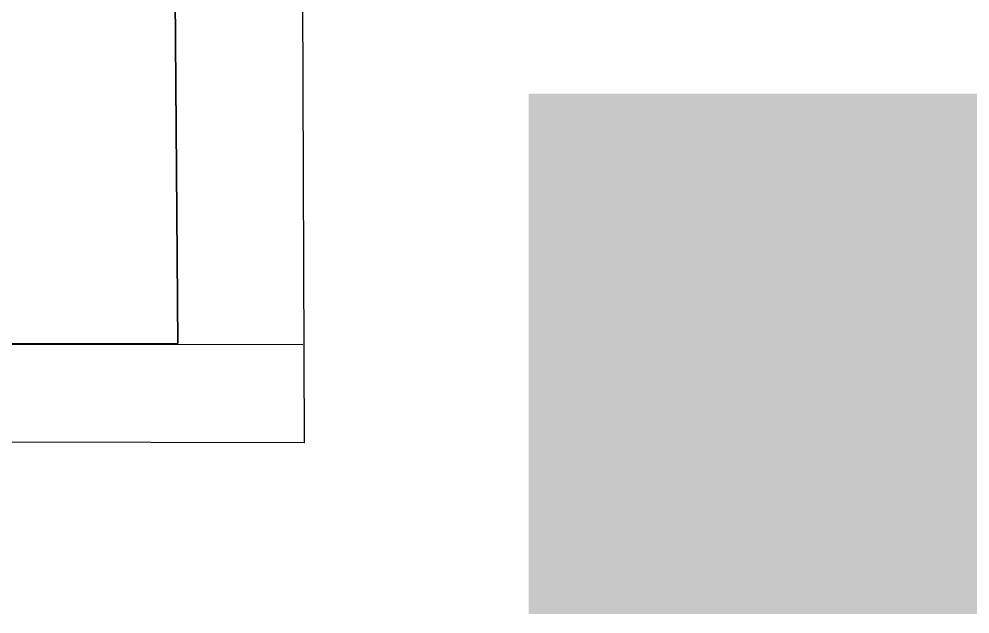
# Paper-space layout '01 Roof Support Layout' of a CAD drawing. Header units: millimetres. Extents: x 5 to 415, y 5 to 287.
# Drawn here: x 137.969 to 142.181, y 145.066 to 147.704 of the extents above; entities that cross this region are included whole.
import ezdxf

# ---------------------------------------------------------------- set-up
doc = ezdxf.new("R2010")
doc.units = ezdxf.units.MM
for name, color, linetype in [('GA_BACKGROUND', 253, 'Continuous'), ('SHEET_GEOMETRY', 7, 'Continuous'), ('SHEET_TEXT', 7, 'Continuous')]:
    doc.layers.add(name, color=color, linetype=linetype)

# ---------------------------------------------------------------- blocks, each defined once
blk = doc.blocks.new('SHEET_01_ROOF')
at = {"layer": 'GA_BACKGROUND', "lineweight": 0}
for p, q in [((138.6231, 152.6943), (138.6725, 146.2653)), ((138.6725, 146.2653), (138.6231, 152.6943)), ((138.6231, 152.6943), (138.6725, 146.2653)), ((139.2247, 147.9016), (139.2322, 145.8245)), ((138.6725, 146.2653), (130.5515, 146.2537)), ((134.0392, 146.2529), (139.2259, 146.263)), ((139.2322, 145.8245), (134.0545, 145.8395))]:
    blk.add_line(p, q, dxfattribs=at)
at = {"layer": 'SHEET_GEOMETRY', "color": 255}
blk.add_solid([(140.2261, 145.0659), (149.7106, 145.0659), (140.2261, 147.3734), (149.7106, 147.3734)], dxfattribs=at)
at = {"layer": 'SHEET_TEXT', "width": 1.11051}
blk.add_text('KITCHEN', height=1.52024, dxfattribs=at).set_placement((140.3739, 145.6464))

psp = doc.layouts.new('01 Roof Support Layout')

# ---------------------------------------------------------------- block references
psp.add_blockref('SHEET_01_ROOF', (0, 0))

doc.saveas('drawing.dxf')
